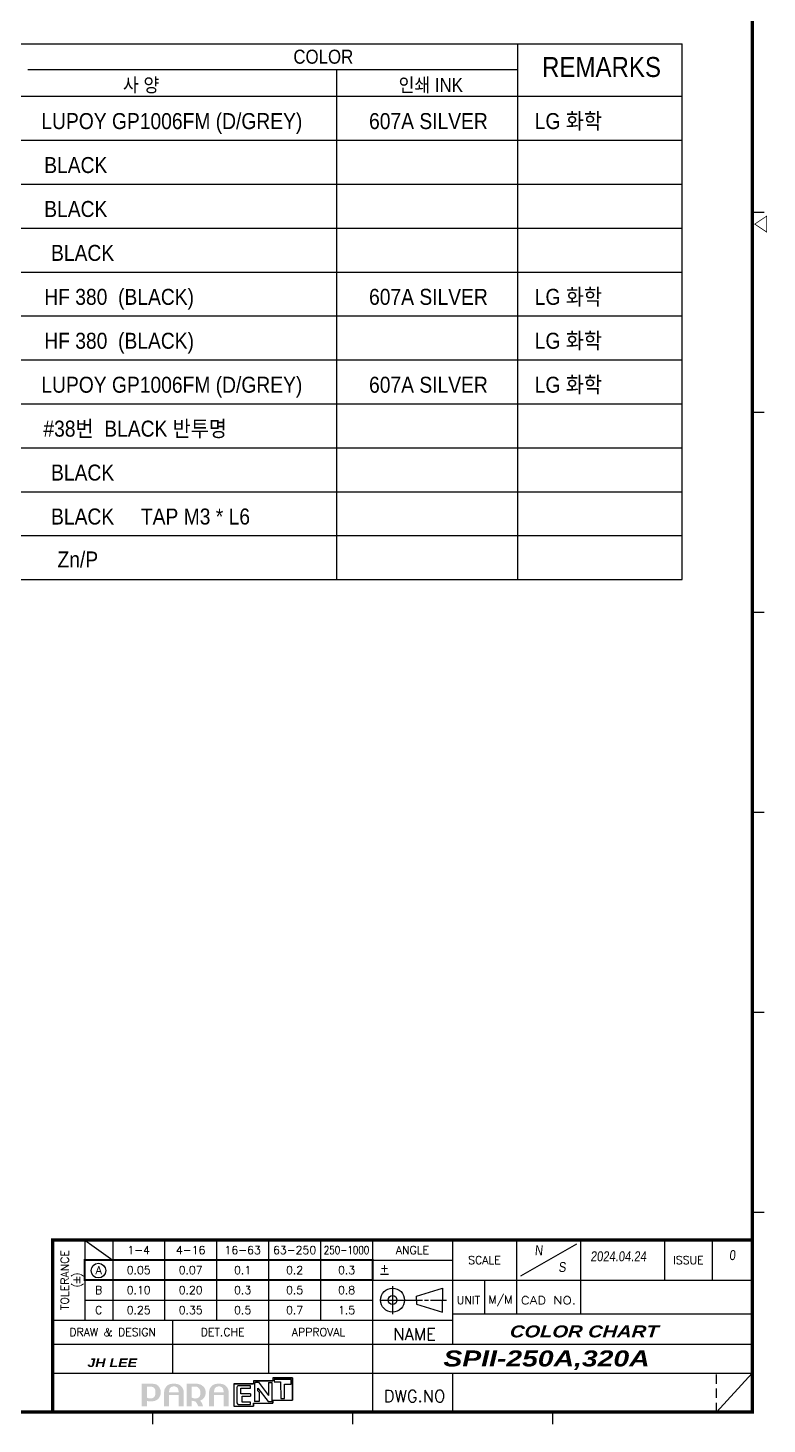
# Model space of a CAD drawing. Extents: x -425 to 6552, y -3049 to 3105.
# Drawn here: x 722.7 to 907.6, y -1936.4 to -1587.3 of the extents above; entities that cross this region are included whole.
import ezdxf
from ezdxf.enums import TextEntityAlignment as Align

# ---------------------------------------------------------------- set-up
doc = ezdxf.new("R2010")
doc.units = 0
doc.linetypes.add('HIDDEN', pattern=[3.525, 2.35, -1.175])
doc.layers.get('0').update_dxf_attribs({"linetype": 'CONTINUOUS'})
doc.styles.add('A', font='GOTHIC.TTF')
doc.styles.add('N', font='arialbi.ttf', dxfattribs={"width": 0.8, "oblique": 5})
doc.styles.add('OMI-1', font='arial.ttf', dxfattribs={"oblique": 1})
doc.styles.add('SIM', font='simplex')

# ---------------------------------------------------------------- blocks, each defined once
blk = doc.blocks.new('L1')
at = {"const_width": 0.3}
blk.add_lwpolyline([(0, 10), (0, 5), (72, 5), (72, 10), (0, 10)], dxfattribs=at)
blk.add_circle((3.44, 7.38), 1.84)

msp = doc.modelspace()

# ---------------------------------------------------------------- hatches: boundary and pattern name
h = msp.add_hatch(color=256)
edge = h.paths.add_edge_path()
edge.add_spline(control_points=[(754.32, -1929.59), (754.11, -1929.83), (753.79, -1929.99), (753.31, -1929.99), (753.2, -1929.99), (753.03, -1929.97), (752.83, -1929.93), (752.62, -1929.88), (752.51, -1929.77), (752.46, -1929.72), (752.46, -1929.65), (752.46, -1927.2), (752.46, -1927.05), (752.59, -1927.05), (753.37, -1927.05), (753.37, -1927.05), (753.81, -1927.05), (754.1, -1927.17), (754.31, -1927.42), (754.54, -1927.67), (754.6, -1928.09), (754.6, -1928.46), (754.6, -1928.84), (754.53, -1929.35), (754.32, -1929.59)], knot_values=[0, 0, 0, 0, 1, 1, 1, 2, 2, 2, 3, 3, 3, 4, 4, 4, 5, 5, 5, 6, 6, 6, 7, 7, 7, 8, 8, 8, 8], degree=3, periodic=0)
edge = h.paths.add_edge_path(flags=16)
edge.add_spline(control_points=[(753.41, -1926.29), (753.41, -1926.29), (751.33, -1926.29), (751.33, -1926.29), (751.33, -1926.29), (751.13, -1926.29), (751.13, -1926.29), (751.13, -1926.29), (751.13, -1931.94), (751.13, -1931.94), (751.13, -1931.94), (752.46, -1931.94), (752.46, -1931.94), (752.46, -1931.94), (752.46, -1930.76), (752.46, -1930.58), (752.59, -1930.62), (752.76, -1930.71), (753.36, -1930.73), (754, -1930.75), (754.93, -1930.54), (755.33, -1930.04), (755.73, -1929.56), (755.93, -1929.03), (755.93, -1928.47), (755.93, -1927.81), (755.7, -1927.25), (755.26, -1926.8), (754.81, -1926.36), (754.19, -1926.29), (753.41, -1926.29)], knot_values=[0, 0, 0, 0, 1, 1, 1, 2, 2, 2, 3, 3, 3, 4, 4, 4, 5, 5, 5, 6, 6, 6, 7, 7, 7, 8, 8, 8, 9, 9, 9, 10, 10, 10, 10], degree=3, periodic=0)
h = msp.add_hatch(color=256)
edge = h.paths.add_edge_path()
edge.add_spline(control_points=[(760.4, -1928.43), (760.26, -1928.43), (758, -1928.43), (757.99, -1928.43), (757.99, -1928.43), (757.99, -1928.41), (757.99, -1928.41), (757.99, -1928.1), (758.08, -1927.56), (758.27, -1927.34), (758.44, -1927.14), (758.77, -1926.97), (759.18, -1926.97), (759.59, -1926.97), (759.88, -1927.1), (760.09, -1927.3), (760.29, -1927.51), (760.4, -1928.1), (760.4, -1928.41), (760.4, -1928.41), (760.4, -1928.42), (760.4, -1928.43)], knot_values=[0, 0, 0, 0, 1, 1, 1, 2, 2, 2, 3, 3, 3, 4, 4, 4, 5, 5, 5, 6, 6, 6, 7, 7, 7, 7], degree=3, periodic=0)
edge = h.paths.add_edge_path(flags=16)
edge.add_spline(control_points=[(759.18, -1926.29), (758.28, -1926.29), (757.71, -1926.52), (757.33, -1926.97), (756.95, -1927.42), (756.76, -1927.8), (756.76, -1928.33), (756.76, -1928.33), (756.76, -1931.94), (756.76, -1931.94), (756.76, -1931.94), (757.99, -1931.94), (757.99, -1931.94), (757.99, -1931.94), (757.99, -1930.25), (757.99, -1929.15), (758, -1929.15), (760.26, -1929.15), (760.4, -1929.15), (760.4, -1929.29), (760.4, -1931.94), (760.4, -1931.94), (760.4, -1931.94), (761.64, -1931.94), (761.64, -1931.94), (761.64, -1931.94), (761.64, -1928.33), (761.64, -1928.33), (761.64, -1927.8), (761.45, -1927.42), (761.07, -1926.97), (760.69, -1926.52), (760.08, -1926.29), (759.18, -1926.29)], knot_values=[0, 0, 0, 0, 1, 1, 1, 2, 2, 2, 3, 3, 3, 4, 4, 4, 5, 5, 5, 6, 6, 6, 7, 7, 7, 8, 8, 8, 9, 9, 9, 10, 10, 10, 11, 11, 11, 11], degree=3, periodic=0)
h = msp.add_hatch(color=256)
edge = h.paths.add_edge_path()
edge.add_spline(control_points=[(765.51, -1929.64), (765.25, -1929.88), (764.94, -1930), (764.5, -1930), (764.38, -1930), (764.22, -1929.99), (764.07, -1929.93), (763.94, -1929.89), (763.67, -1929.74), (763.63, -1929.71), (763.63, -1929.63), (763.63, -1927.16), (763.63, -1927.01), (763.77, -1927.01), (764.62, -1927.01), (764.62, -1927.01), (765.01, -1927.01), (765.24, -1927.21), (765.49, -1927.47), (765.73, -1927.72), (765.85, -1928.14), (765.85, -1928.49), (765.85, -1928.87), (765.77, -1929.41), (765.51, -1929.64)], knot_values=[0, 0, 0, 0, 1, 1, 1, 2, 2, 2, 3, 3, 3, 4, 4, 4, 5, 5, 5, 6, 6, 6, 7, 7, 7, 8, 8, 8, 8], degree=3, periodic=0)
edge = h.paths.add_edge_path(flags=16)
edge.add_spline(control_points=[(764.66, -1926.29), (764.66, -1926.29), (762.58, -1926.29), (762.58, -1926.29), (762.58, -1926.29), (762.38, -1926.29), (762.38, -1926.29), (762.38, -1926.29), (762.38, -1931.94), (762.38, -1931.94), (762.38, -1931.94), (763.63, -1931.94), (763.63, -1931.94), (763.63, -1931.94), (763.63, -1930.71), (763.63, -1930.53), (763.77, -1930.57), (763.9, -1930.61), (764.02, -1930.63), (764.03, -1930.63), (764.41, -1930.68), (764.51, -1930.69), (764.72, -1930.84), (764.88, -1931.12), (765.01, -1931.3), (765.14, -1931.5), (765.29, -1931.94), (765.29, -1931.94), (765.29, -1931.94), (766.48, -1931.94), (766.48, -1931.94), (766.48, -1931.94), (766.32, -1931.28), (766.16, -1931.02), (766.06, -1930.86), (765.91, -1930.7), (765.74, -1930.54), (766.1, -1930.39), (766.45, -1930.16), (766.69, -1929.87), (767.02, -1929.49), (767.14, -1929.03), (767.14, -1928.5), (767.14, -1927.78), (766.95, -1927.36), (766.49, -1926.93), (766.03, -1926.51), (765.42, -1926.29), (764.66, -1926.29)], knot_values=[0, 0, 0, 0, 1, 1, 1, 2, 2, 2, 3, 3, 3, 4, 4, 4, 5, 5, 5, 6, 6, 6, 7, 7, 7, 8, 8, 8, 9, 9, 9, 10, 10, 10, 11, 11, 11, 12, 12, 12, 13, 13, 13, 14, 14, 14, 15, 15, 15, 16, 16, 16, 16], degree=3, periodic=0)
h = msp.add_hatch(color=256)
edge = h.paths.add_edge_path()
edge.add_spline(control_points=[(771.65, -1928.43), (771.51, -1928.43), (769.25, -1928.43), (769.24, -1928.43), (769.24, -1928.43), (769.24, -1928.41), (769.24, -1928.41), (769.24, -1928.1), (769.33, -1927.56), (769.52, -1927.34), (769.69, -1927.14), (770.02, -1926.97), (770.43, -1926.97), (770.84, -1926.97), (771.13, -1927.1), (771.34, -1927.3), (771.54, -1927.51), (771.65, -1928.1), (771.65, -1928.41), (771.65, -1928.41), (771.65, -1928.42), (771.65, -1928.43)], knot_values=[0, 0, 0, 0, 1, 1, 1, 2, 2, 2, 3, 3, 3, 4, 4, 4, 5, 5, 5, 6, 6, 6, 7, 7, 7, 7], degree=3, periodic=0)
edge = h.paths.add_edge_path(flags=16)
edge.add_spline(control_points=[(770.43, -1926.29), (769.53, -1926.29), (768.96, -1926.52), (768.58, -1926.97), (768.2, -1927.42), (768.01, -1927.8), (768.01, -1928.33), (768.01, -1928.33), (768.01, -1931.94), (768.01, -1931.94), (768.01, -1931.94), (769.24, -1931.94), (769.24, -1931.94), (769.24, -1931.94), (769.24, -1930.25), (769.24, -1929.15), (769.25, -1929.15), (771.51, -1929.15), (771.65, -1929.15), (771.65, -1929.29), (771.65, -1931.94), (771.65, -1931.94), (771.65, -1931.94), (772.89, -1931.94), (772.89, -1931.94), (772.89, -1931.94), (772.89, -1928.33), (772.89, -1928.33), (772.89, -1927.8), (772.7, -1927.42), (772.32, -1926.97), (771.94, -1926.52), (771.33, -1926.29), (770.43, -1926.29)], knot_values=[0, 0, 0, 0, 1, 1, 1, 2, 2, 2, 3, 3, 3, 4, 4, 4, 5, 5, 5, 6, 6, 6, 7, 7, 7, 8, 8, 8, 9, 9, 9, 10, 10, 10, 11, 11, 11, 11], degree=3, periodic=0)

# ---------------------------------------------------------------- linework, layer by layer
for p, q in [((614.46, -1591.31), (886.34, -1591.31)), ((845.25, -1725.26), (845.25, -1591.31)), ((886.34, -1725.26), (886.34, -1591.31)), ((722.68, -1597.72), (845.25, -1597.72)), ((799.97, -1725.26), (799.97, -1597.72)), ((614.46, -1604.43), (886.34, -1604.43)), ((614.46, -1615.42), (886.34, -1615.42)), ((614.46, -1626.4), (886.34, -1626.4)), ((903.89, -1633.39), (906.89, -1633.39)), ((614.46, -1637.38), (886.34, -1637.38)), ((614.46, -1648.37), (886.34, -1648.37)), ((614.46, -1659.35), (886.34, -1659.35)), ((614.46, -1670.34), (886.34, -1670.34)), ((614.46, -1681.32), (886.34, -1681.32)), ((903.89, -1683.39), (906.89, -1683.39)), ((614.46, -1692.3), (886.34, -1692.3)), ((614.46, -1703.29), (886.34, -1703.29)), ((614.46, -1714.27), (886.34, -1714.27)), ((614.46, -1725.26), (886.34, -1725.26)), ((903.89, -1733.39), (906.89, -1733.39)), ((903.89, -1783.39), (906.89, -1783.39)), ((903.89, -1833.39), (906.89, -1833.39)), ((903.89, -1883.39), (906.89, -1883.39)), ((736.89, -1890.39), (743.89, -1895.39)), ((736.89, -1890.39), (736.89, -1910.39)), ((743.89, -1890.39), (743.89, -1910.39)), ((756.89, -1890.39), (756.89, -1910.39)), ((769.89, -1890.39), (769.89, -1910.39)), ((782.89, -1890.39), (782.89, -1923.67)), ((795.89, -1890.39), (795.89, -1910.39)), ((808.89, -1890.39), (808.89, -1933.39)), ((828.89, -1890.39), (828.89, -1916.39)), ((844.89, -1890.39), (844.89, -1908.83)), ((859.89, -1891.39), (845.89, -1899.39)), ((860.89, -1890.39), (860.89, -1908.83)), ((881.89, -1890.39), (881.89, -1900.39)), ((893.89, -1900.39), (893.89, -1890.39)), ((736.89, -1895.39), (828.89, -1895.39)), ((736.89, -1900.39), (903.89, -1900.39)), ((810.89, -1898.89), (812.89, -1898.89)), ((813.89, -1901.89), (813.89, -1908.89)), ((836.89, -1900.39), (836.89, -1908.83)), ((736.89, -1905.39), (808.89, -1905.39)), ((810.89, -1905.39), (821.39, -1905.39)), ((819.89, -1904.39), (826.39, -1902.39)), ((819.89, -1905.39), (819.89, -1904.39)), ((819.89, -1905.39), (819.89, -1906.39)), ((821.89, -1905.39), (822.89, -1905.39)), ((823.39, -1905.39), (827.39, -1905.39)), ((826.39, -1902.39), (826.39, -1905.39)), ((826.39, -1908.39), (826.39, -1905.39)), ((819.89, -1906.39), (826.39, -1908.39)), ((828.89, -1908.83), (903.89, -1908.83)), ((728.89, -1910.39), (828.89, -1910.39)), ((758.89, -1910.39), (758.89, -1923.67)), ((728.89, -1916.39), (808.89, -1916.39)), ((808.89, -1916.39), (903.89, -1916.39)), ((728.89, -1923.67), (903.89, -1923.67)), ((779.09, -1926.32), (774.22, -1926.32)), ((774.22, -1926.32), (774.22, -1931.94)), ((783.97, -1925.57), (779.09, -1925.57)), ((779.09, -1925.57), (779.09, -1926.32)), ((779.37, -1926.34), (779.37, -1930.74)), ((779.77, -1925.94), (780.35, -1925.94)), ((780.35, -1925.94), (782.84, -1929.24)), ((782.83, -1926.01), (783.68, -1926.01)), ((782.83, -1926.01), (782.84, -1929.24)), ((783.68, -1926.01), (783.68, -1930.74)), ((788.84, -1924.82), (783.97, -1924.82)), ((783.97, -1924.82), (783.97, -1925.57)), ((784.27, -1925.24), (784.26, -1925.83)), ((784.26, -1925.83), (785.9, -1925.84)), ((788.55, -1925.24), (784.27, -1925.24)), ((785.9, -1925.84), (785.91, -1930.02)), ((786.89, -1930.02), (786.9, -1926.39)), ((786.9, -1926.39), (788.55, -1926.39)), ((788.55, -1926.39), (788.55, -1925.24)), ((788.84, -1930.44), (788.84, -1924.82)), ((828.89, -1923.67), (828.89, -1933.39)), ((894.89, -1933.39), (903.89, -1923.67)), ((774.97, -1927.19), (774.98, -1931.07)), ((778.33, -1926.79), (775.37, -1926.79)), ((775.92, -1928.84), (775.92, -1927.38)), ((775.92, -1927.38), (778.33, -1927.38)), ((778.33, -1928.84), (775.92, -1928.84)), ((776.32, -1930.88), (776.32, -1929.43)), ((776.32, -1929.43), (778.33, -1929.43)), ((778.33, -1927.38), (778.33, -1926.79)), ((778.33, -1928.84), (778.33, -1929.43)), ((780.23, -1927.43), (782.82, -1930.75)), ((780.23, -1928.04), (780.23, -1927.43)), ((780.23, -1928.04), (780.54, -1928.41)), ((780.54, -1928.41), (780.55, -1930.74)), ((785.91, -1930.02), (786.89, -1930.02)), ((753.89, -1933.39), (753.89, -1936.39)), ((774.22, -1931.94), (779.09, -1931.94)), ((775.38, -1931.47), (778.33, -1931.47)), ((778.33, -1930.88), (776.32, -1930.88)), ((778.33, -1931.47), (778.33, -1930.88)), ((779.09, -1931.94), (779.09, -1931.19)), ((779.09, -1931.19), (783.97, -1931.19)), ((780.55, -1930.74), (779.37, -1930.74)), ((782.82, -1930.75), (783.68, -1930.74)), ((783.97, -1931.19), (783.97, -1930.44)), ((783.97, -1930.44), (788.84, -1930.44)), ((803.89, -1933.39), (803.89, -1936.39)), ((853.89, -1933.39), (853.89, -1936.39))]:
    msp.add_line(p, q)
at = {"color": 3}
for p, q in [((774.22, -1926.32), (774.22, -1931.94)), ((774.22, -1926.32), (779.09, -1926.32)), ((779.09, -1925.57), (779.09, -1926.32)), ((779.09, -1925.57), (783.97, -1925.57)), ((783.97, -1924.82), (783.97, -1925.57)), ((783.97, -1924.82), (788.84, -1924.82)), ((788.84, -1924.82), (788.84, -1930.44)), ((774.22, -1931.94), (779.09, -1931.94)), ((779.09, -1931.19), (779.09, -1931.94)), ((779.09, -1931.19), (783.97, -1931.19)), ((783.97, -1930.44), (783.97, -1931.19)), ((783.97, -1930.44), (788.84, -1930.44))]:
    msp.add_line(p, q, dxfattribs=at)
at = {"linetype": 'HIDDEN'}
msp.add_line((894.89, -1933.39), (894.89, -1923.67), dxfattribs=at)
for points, const_width in [([(903.89, -1553.39), (353.89, -1553.39), (353.89, -1933.39), (903.89, -1933.39)], 0.8), ([(904.49, -1636.39), (907.49, -1638.39), (907.49, -1634.39)], 0.2)]:
    msp.add_lwpolyline(points, close=True, dxfattribs=dict(const_width=const_width))
for points, const_width in [([(903.89, -1890.39), (728.89, -1890.39), (728.89, -1933.39)], 0.8), ([(736.89, -1895.39), (736.89, -1900.39), (808.89, -1900.39), (808.89, -1895.39), (736.89, -1895.39)], 0.5)]:
    msp.add_lwpolyline(points, dxfattribs=dict(const_width=const_width))
for radius in [3, 1.12]:
    msp.add_circle((813.89, -1905.39), radius)
for centre, start, end in [((779.77, -1926.34), 90.2374, 180), ((775.37, -1927.19), 89.9532, 180.0946), ((775.38, -1931.07), 180.0946, 270.0249)]:
    msp.add_arc(centre, 0.4, start, end)

# ---------------------------------------------------------------- block references
msp.add_blockref('L1', (736.89, -1905.39))

# ---------------------------------------------------------------- texts
for s, height, style, width, p in [('COLOR', 3.5, 'A', 0.9, (789.09, -1596.29)), ('REMARKS', 5, 'A', 0.9, (851.29, -1599.62)), ('사 양', 3.5, 'A', 0.9, (746.46, -1603.36)), ('인쇄 INK', 3.5, 'A', 0.9, (815.41, -1603.36)), ('LUPOY GP1006FM (D/GREY)', 4, 'A', 0.9, (726.05, -1612.64)), ('607A SILVER', 4, 'A', 0.9, (808.02, -1612.64)), ('LG 화학', 4, 'A', 0.9, (849.47, -1612.64)), ('   BLACK', 4, 'A', 0.9, (722.75, -1623.63)), ('   BLACK', 4, 'A', 0.9, (722.75, -1634.61)), ('  BLACK', 4, 'A', 0.9, (725.8, -1645.59)), ('   HF 380  (BLACK)', 4, 'A', 0.9, (722.76, -1656.58)), ('607A SILVER', 4, 'A', 0.9, (808.02, -1656.58)), ('LG 화학', 4, 'A', 0.9, (849.47, -1656.58)), ('   HF 380  (BLACK)', 4, 'A', 0.9, (722.76, -1667.56)), ('LG 화학', 4, 'A', 0.9, (849.47, -1667.56)), ('LUPOY GP1006FM (D/GREY)', 4, 'A', 0.9, (726.05, -1678.55)), ('607A SILVER', 4, 'A', 0.9, (808.02, -1678.55)), ('LG 화학', 4, 'A', 0.9, (849.47, -1678.55)), ('#38번  BLACK 반투명', 4, 'A', 0.9, (726.56, -1689.53)), ('  BLACK', 4, 'A', 0.9, (725.8, -1700.51)), ('  BLACK     TAP M3 * L6', 4, 'A', 0.9, (725.8, -1711.5)), ('Zn/P', 4, 'A', 0.9, (730.08, -1722.24)), ('JH LEE', 2.121, 'N', 1.2, (737.55, -1922.11))]:
    msp.add_text(s, height=height, dxfattribs=dict(style=style, width=width)).set_placement(p)
at = {"oblique": 5}
for s, height, style, width, p in [('N', 2.5, 'OMI-1', 0.8, (849.44, -1894.2)), ('S', 2.5, 'OMI-1', 0.8, (855.39, -1898.37)), ('COLOR CHART', 3, 'N', 1.2, (843.17, -1914.72))]:
    msp.add_text(s, height=height, dxfattribs=dict(at, style=style, width=width)).set_placement(p)
at = {"style": 'SIM'}
for s, p in [('TOLERANCE', (732.89, -1900.39)), ('( )', (735.89, -1900.39)), ('-', (736.52, -1900.36))]:
    msp.add_text(s, height=2, rotation=90, dxfattribs=at).set_placement(p, align=Align.CENTER)
for s, height, p in [('1-4', 2, (750.39, -1892.89)), ('4-16', 2, (763.39, -1892.89)), ('16-63', 2, (776.39, -1892.89)), ('63-250', 2, (789.39, -1892.89)), ('ANGLE', 2, (818.89, -1892.89)), ('SCALE', 2, (836.89, -1895.39)), ('ISSUE', 2, (887.89, -1895.39)), ('A', 2, (740.39, -1897.89)), ('0.05', 2, (750.39, -1897.89)), ('0.07', 2, (763.39, -1897.89)), ('0.1', 2, (776.39, -1897.89)), ('0.2', 2, (789.39, -1897.89)), ('0.3', 2, (802.39, -1897.89)), ('B', 2, (740.39, -1902.89)), ('0.10', 2, (750.39, -1902.89)), ('0.20', 2, (763.39, -1902.89)), ('0.3', 2, (776.39, -1902.89)), ('0.5', 2, (789.39, -1902.89)), ('0.8', 2, (802.39, -1902.89)), ('UNIT', 2, (832.89, -1905.39)), ('M/M', 2, (840.89, -1905.39)), ('C', 2, (740.39, -1907.89)), ('0.25', 2, (750.39, -1907.89)), ('0.35', 2, (763.39, -1907.89)), ('0.5', 2, (776.39, -1907.89)), ('0.7', 2, (789.39, -1907.89)), ('1.5', 2, (802.39, -1907.89)), ('DRAW & DESIGN', 2, (743.89, -1913.39)), ('DET.CHE', 2, (771.39, -1913.39)), ('APPROVAL', 2, (795.39, -1913.39)), ('NAME', 3, (819.39, -1913.89)), ('DWG.NO', 3, (819.39, -1929.39))]:
    msp.add_text(s, height=height, dxfattribs=at).set_placement(p, align=Align.MIDDLE)
at = {"style": 'SIM', "width": 0.8}
msp.add_text('250-1000', height=2, dxfattribs=at).set_placement((802.39, -1892.89), align=Align.MIDDLE)
at = {"style": 'OMI-1', "oblique": 5, "width": 0.8}
for s, p in [('2024.04.24', (870.4, -1895.69)), ('0', (898.89, -1895.39))]:
    msp.add_text(s, height=2.5, dxfattribs=at).set_placement(p, align=Align.CENTER)
at = {"style": 'SIM'}
msp.add_text('+', height=2, dxfattribs=at).set_placement((811.89, -1898.39), align=Align.CENTER)
msp.add_text('+', height=2, rotation=90, dxfattribs=at).set_placement((734.79, -1900.36), align=Align.MIDDLE)
for s, height, style, width, p, p2 in [('CAD NO.', 2, 'SIM', 1.123032, (845.98, -1906.45), (859.78, -1906.45)), ('SPII-250A,320A', 4, 'N', 1.267671, (826.62, -1921.98), (878.2, -1921.98))]:
    msp.add_text(s, height=height, dxfattribs=dict(style=style, width=width)).set_placement(p, p2, align=Align.FIT)

doc.saveas('drawing.dxf')
